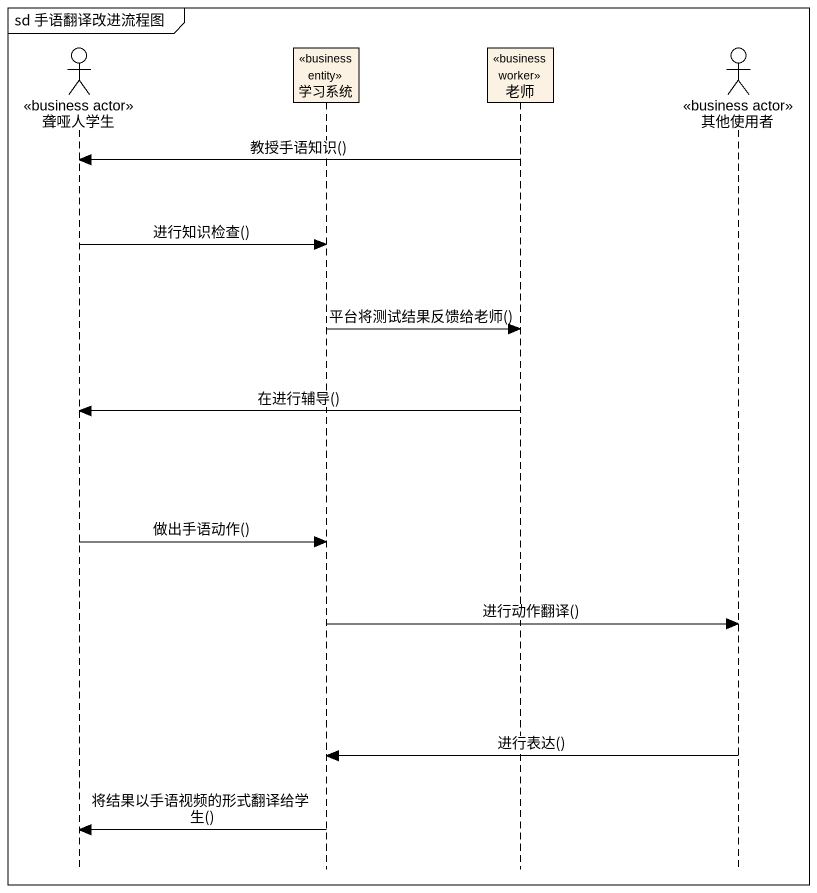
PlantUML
@startuml
mainframe sd 手语翻译改进流程图
hide footbox
actor 聋哑人学生 <<business actor>>
participant 学习系统 <<business entity>>
participant 老师 <<business worker>>
actor 其他使用者 <<business actor>>

老师 -> 聋哑人学生 : 教授手语知识()
聋哑人学生 -> 学习系统 : 进行知识检查()
学习系统 -> 老师 : 平台将测试结果反馈给老师()
老师 -> 聋哑人学生 : 在进行辅导()
聋哑人学生 -> 学习系统 : 做出手语动作()
学习系统 -> 其他使用者 : 进行动作翻译()
其他使用者 -> 学习系统 : 进行表达()
学习系统 -> 聋哑人学生 : 将结果以手语视频的形式翻译给学生()
@enduml
